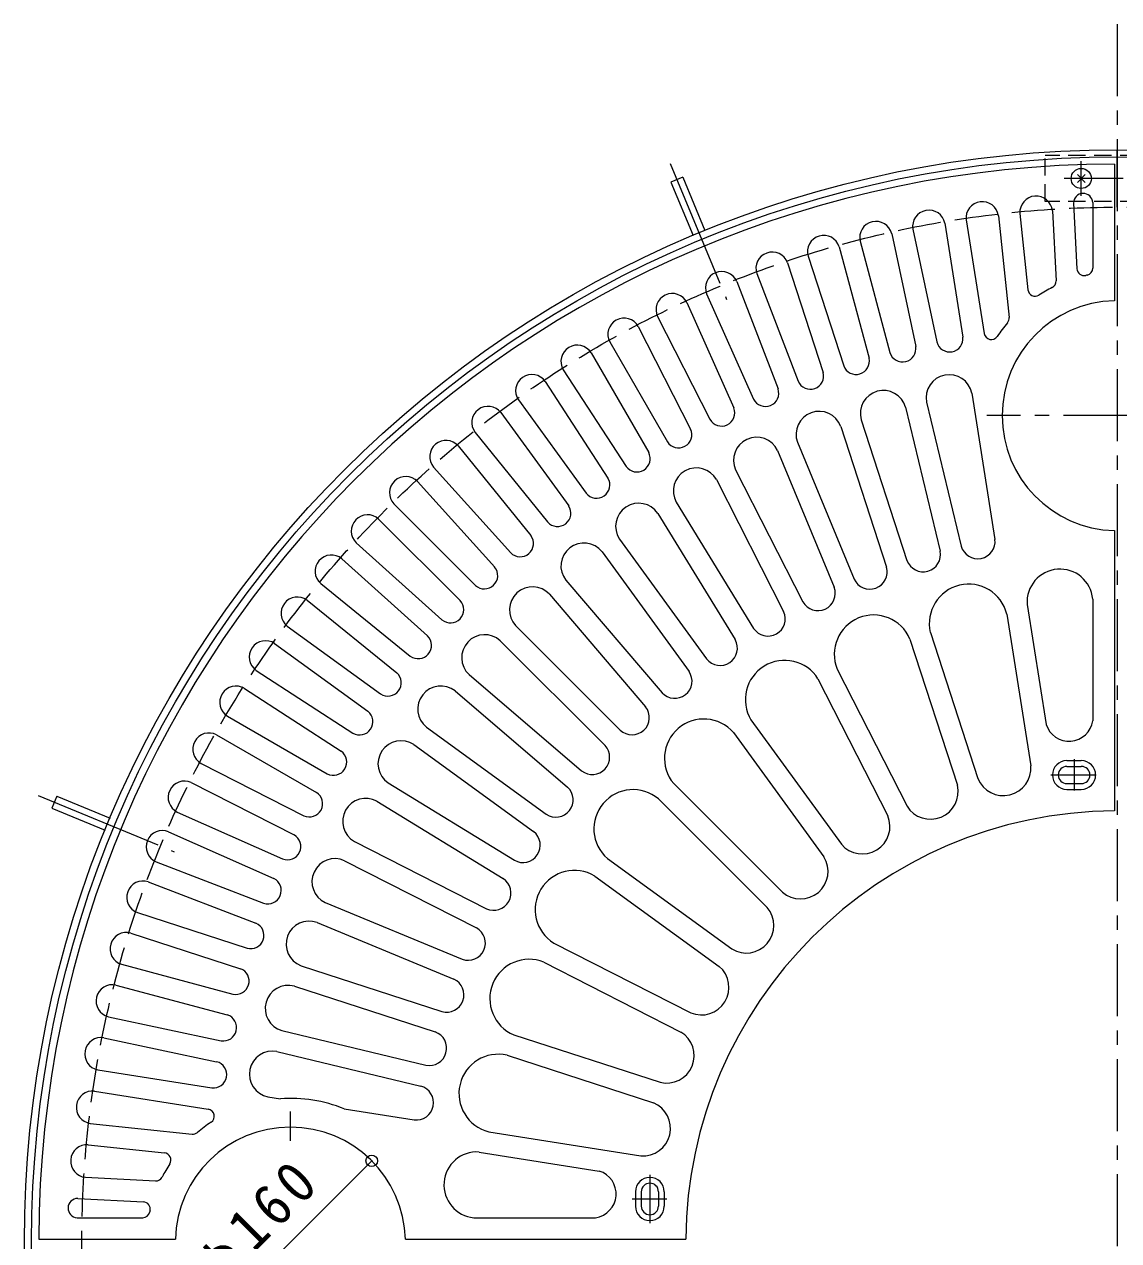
# Model space of a CAD drawing. Units: millimetres at full size, sheet at 1:10; details may follow other scales. Extents: x -1826 to 1813, y -1366 to 1283.
# Drawn here: x -1639 to -878, y 437 to 1283 of the extents above; entities that cross this region are included whole.
import ezdxf

# ---------------------------------------------------------------- set-up
doc = ezdxf.new("R2010")
doc.units = ezdxf.units.MM
doc.header["$LTSCALE"] = 10
doc.header["$PDMODE"] = 32
doc.header["$PDSIZE"] = 8
for name, pattern in [('CHAIN1', [8, 5, -1, 1, -1]), ('CHAIN2', [12, 9, -1, 1, -1]), ('DASHED1', [1.8, 1.2, -0.6]), ('DASHED3', [4, 3, -1])]:
    doc.linetypes.add(name, pattern=pattern)
for name, color, linetype, lineweight in [('0-0_通り芯', 3, 'Continuous', 9), ('0-1_躯体', 2, 'Continuous', 9), ('0-4_その他', 7, 'Continuous', 9)]:
    doc.layers.add(name, color=color, linetype=linetype, lineweight=lineweight)
doc.styles.add('ＭＳ ゴシック', font='')
doc.styles.get('ＭＳ ゴシック').set_extended_font_data('MS Gothic')

msp = doc.modelspace()

# ---------------------------------------------------------------- linework, layer by layer
at = {"layer": '0-0_通り芯'}
for p, q in [((-880.67, 1185.57), (-880.67, 1090.55)), ((-946.35, 1151.26), (-940.77, 1098.15)), ((-923.79, 1153.04), (-921.24, 1104.45)), ((-909.05, 1158.44), (-906.65, 1112.77)), ((-895.67, 1158.79), (-895.67, 1113.25)), ((-998.53, 1144.39), (-985.99, 1065.21)), ((-983.72, 1146.74), (-971.2, 1067.7)), ((-961.27, 1149.69), (-953.84, 1078.95)), ((-1035.47, 1137.14), (-1018.8, 1058.73)), ((-1020.79, 1140.26), (-1004.12, 1061.85)), ((-1071.97, 1127.98), (-1051.22, 1050.54)), ((-1057.48, 1131.86), (-1036.73, 1054.43)), ((-1093.67, 1121.55), (-1068.9, 1045.3)), ((-1129.28, 1109.36), (-1100.55, 1034.51)), ((-1107.94, 1116.91), (-1083.17, 1040.67)), ((-1143.28, 1103.98), (-1114.55, 1029.14)), ((-1164.2, 1095.32), (-1131.59, 1022.08)), ((-1177.9, 1089.22), (-1145.3, 1015.98)), ((-1198.34, 1079.47), (-1161.94, 1008.04)), ((-1211.7, 1072.66), (-1175.31, 1001.23)), ((-1231.6, 1061.86), (-1191.51, 992.43)), ((-1244.59, 1054.36), (-1204.5, 984.93)), ((-1263.89, 1042.53), (-1220.23, 975.29)), ((-1276.47, 1034.36), (-1232.81, 967.12)), ((-979.82, 1026.22), (-963.7, 924.49)), ((-1295.13, 1021.54), (-1248.01, 956.68)), ((-1025.85, 1016.46), (-1001.8, 916.32)), ((-1011.26, 1019.96), (-987.22, 919.81)), ((-1307.26, 1012.72), (-1260.14, 947.86)), ((-1056.7, 1007.76), (-1024.87, 909.8)), ((-1325.22, 998.94), (-1274.77, 936.64)), ((-1070.97, 1003.12), (-1039.14, 905.17)), ((-1101.05, 992.03), (-1061.63, 896.87)), ((-1336.88, 989.5), (-1286.43, 927.19)), ((-1114.9, 986.28), (-1075.49, 891.14)), ((-1354.1, 974.8), (-1300.45, 915.22)), ((-1365.24, 964.76), (-1311.6, 905.18)), ((-1157.38, 966.05), (-1110.63, 874.29)), ((-1144.02, 972.87), (-1097.26, 881.09)), ((-1381.67, 949.17), (-1324.98, 892.49)), ((-1185.36, 950.39), (-1131.54, 862.57)), ((-1198.14, 942.55), (-1144.33, 854.74)), ((-1392.27, 938.57), (-1335.58, 881.88)), ((-1224.8, 924.74), (-1164.26, 841.41)), ((-880.67, 930.6), (-880.67, 735.57)), ((-1407.86, 922.15), (-1348.28, 868.5)), ((-1236.94, 915.92), (-1176.4, 832.6)), ((-1417.89, 911), (-1358.32, 857.36)), ((-1432.6, 893.78), (-1370.29, 843.33)), ((-1262.12, 896.08), (-1195.22, 817.76)), ((-1442.04, 882.13), (-1379.73, 831.68)), ((-1273.52, 886.33), (-1206.63, 808.02)), ((-895.67, 882.88), (-895.67, 798.28)), ((-955.48, 872.56), (-938.75, 766.95)), ((-941.36, 879.28), (-928.12, 795.73)), ((-1455.82, 864.17), (-1390.96, 817.04)), ((-1297.06, 864.57), (-1224.23, 791.74)), ((-1022.9, 855.17), (-989.85, 753.47)), ((-1008.63, 859.81), (-975.59, 758.11)), ((-1464.63, 852.03), (-1399.78, 804.91)), ((-1307.67, 853.96), (-1234.84, 781.14)), ((-1477.46, 833.37), (-1410.22, 789.71)), ((-1329.43, 830.42), (-1251.11, 763.53)), ((-1073.4, 834.26), (-1024.85, 738.97)), ((-1086.76, 827.44), (-1038.21, 732.16)), ((-1485.63, 820.79), (-1418.39, 777.13)), ((-1339.17, 819.02), (-1260.86, 752.13)), ((-1497.46, 801.49), (-1428.03, 761.41)), ((-1133.37, 798.89), (-1070.51, 712.37)), ((-1504.96, 788.5), (-1435.53, 748.42)), ((-1359.02, 793.84), (-1275.7, 733.3)), ((-1145.5, 790.07), (-1082.64, 703.55)), ((-1367.84, 781.7), (-1284.52, 721.17)), ((-913.67, 770.57), (-903.67, 770.57)), ((-1515.76, 768.6), (-1444.33, 732.21)), ((-913.67, 766.57), (-903.67, 766.57)), ((-1522.57, 755.24), (-1451.14, 718.84)), ((-1385.65, 755.05), (-1297.83, 701.23)), ((-1187.06, 754.57), (-1111.45, 678.95)), ((-913.67, 754.57), (-903.67, 754.57)), ((-913.67, 750.57), (-903.67, 750.57)), ((-1393.49, 742.26), (-1305.67, 688.45)), ((-1197.67, 743.96), (-1122.05, 668.35)), ((-1532.31, 734.81), (-1459.08, 702.2)), ((-1538.41, 721.1), (-1465.18, 688.49)), ((-1409.15, 714.29), (-1317.38, 667.53)), ((-1233.17, 702.4), (-1146.65, 639.55)), ((-1547.08, 700.19), (-1472.24, 671.46)), ((-1415.96, 700.92), (-1324.2, 654.16)), ((-1552.45, 686.18), (-1477.61, 657.45)), ((-1241.98, 690.26), (-1155.47, 627.41)), ((-1429.39, 671.81), (-1334.23, 632.39)), ((-1560.01, 664.84), (-1483.77, 640.07)), ((-1435.12, 657.95), (-1339.97, 618.53)), ((-1564.65, 650.58), (-1488.4, 625.8)), ((-1270.54, 643.66), (-1175.26, 595.11)), ((-1571.08, 628.87), (-1493.64, 608.12)), ((-1446.22, 627.87), (-1348.27, 596.04)), ((-1277.35, 630.29), (-1182.07, 581.75)), ((-1574.96, 614.38), (-1497.52, 593.63)), ((-1450.85, 613.6), (-1352.91, 581.78)), ((-1580.24, 592.37), (-1501.83, 575.7)), ((-1583.36, 577.7), (-1504.95, 561.03)), ((-1459.56, 582.75), (-1359.41, 558.7)), ((-1298.27, 579.8), (-1196.57, 546.75)), ((-1463.06, 568.16), (-1362.92, 544.12)), ((-1302.9, 565.53), (-1201.2, 532.49)), ((-1587.49, 555.43), (-1508.31, 542.89)), ((-1589.83, 540.62), (-1510.8, 528.1)), ((-1469.32, 536.72), (-1460.59, 535.34)), ((-1416.27, 528.32), (-1367.59, 520.61)), ((-1592.79, 518.17), (-1522.05, 510.74)), ((-1315.67, 512.38), (-1210.05, 495.65)), ((-1594.36, 503.26), (-1541.25, 497.67)), ((-1322.38, 498.26), (-1238.83, 485.03)), ((-1596.13, 480.69), (-1547.55, 478.14)), ((-1601.54, 465.95), (-1555.87, 463.56)), ((-1213.67, 470.58), (-1213.67, 460.58)), ((-1209.67, 470.58), (-1209.67, 460.58)), ((-1197.67, 470.58), (-1197.67, 460.58)), ((-1193.67, 470.58), (-1193.67, 460.58)), ((-1601.89, 452.58), (-1556.34, 452.58)), ((-1325.98, 452.58), (-1241.38, 452.58)), ((-1628.67, 437.58), (-1533.65, 437.58)), ((-1373.7, 437.58), (-1178.67, 437.58))]:
    msp.add_line(p, q, dxfattribs=at)
at = {"layer": '0-0_通り芯', "linetype": 'CHAIN1'}
for p, q in [((-785.97, 1010.58), (-969.34, 1010.58)), ((-908.67, 771.69), (-908.67, 749.84)), ((-924.85, 760.57), (-893.29, 760.57)), ((-1453.67, 506.11), (-1453.67, 526.55)), ((-1203.67, 482.36), (-1203.67, 448.74)), ((-1215.92, 465.58), (-1191.9, 465.58))]:
    msp.add_line(p, q, dxfattribs=at)
at = {"layer": '0-0_通り芯'}
for centre, radius, start, end in [((-878.67, 435.58), 750, 90.15279, 179.84721), ((-972.48, 1148.11), 11.32, 8.04126, 186.96146), ((-935.06, 1152.04), 11.32, 5.0412, 183.9614), ((-902.36, 1158.5), 6.69, 2.50121, 180.52779), ((-1009.64, 1142.22), 11.32, 11.0386, 189.9588), ((-1046.45, 1134.4), 11.32, 14.0386, 192.9588), ((-1082.79, 1124.66), 11.32, 17.0386, 195.9588), ((-1118.58, 1113.03), 11.32, 20.0386, 198.9588), ((-1153.7, 1099.55), 11.32, 23.0386, 201.9588), ((-901.66, 1113.03), 5, 182.99985, 282.64581), ((-900.67, 1113.25), 5, 282.09511, 0), ((-926.23, 1104.19), 5, 296.93196, 2.99992), ((-878.67, 1010.58), 100, 102.09438, 102.64563), ((-1188.07, 1084.25), 11.32, 26.0386, 204.9588), ((-935.8, 1098.68), 5, 186.00012, 302.95978), ((-878.67, 1010.58), 100, 116.93184, 122.96008), ((-878.67, 1010.58), 80, 91.43251, 268.56749), ((-1221.6, 1067.16), 11.32, 29.0386, 207.9588), ((-878.67, 1010.58), 100, 139.74629, 146.52884), ((-958.81, 1078.42), 5, 319.74626, 6.00012), ((-966.26, 1068.49), 5, 188.99982, 326.52901), ((-1254.18, 1048.35), 11.32, 32.0386, 210.9588), ((-1027.9, 1057.15), 9.24, 197.18272, 9.81287), ((-995.17, 1064.11), 9.24, 194.18272, 6.81287), ((-1060.23, 1048.49), 9.24, 200.18272, 12.81287), ((-1285.74, 1027.86), 11.32, 35.0386, 213.9588), ((-1092.06, 1038.15), 9.24, 203.18272, 15.81287), ((-995.53, 1023.04), 16.03, 11.43134, 191.05307), ((-1123.3, 1026.16), 9.24, 206.18272, 18.81287), ((-1041.26, 1012.06), 16.03, 15.93134, 195.55307), ((-1316.18, 1005.74), 11.32, 38.0386, 216.9588), ((-1153.87, 1012.55), 9.24, 209.18272, 21.81287), ((-1085.99, 997.53), 16.03, 20.43134, 200.05307), ((-1183.69, 997.35), 9.24, 212.18272, 24.81287), ((-1345.42, 982.06), 11.32, 41.0386, 219.9588), ((-1129.44, 979.53), 16.03, 24.93134, 204.55307), ((-1212.68, 980.62), 9.24, 215.18272, 27.81287), ((-1171.34, 958.18), 16.03, 29.43134, 209.05307), ((-1373.38, 956.89), 11.32, 44.0386, 222.9588), ((-1240.74, 962.39), 9.24, 218.18272, 30.81287), ((-1267.82, 942.72), 9.24, 221.18272, 33.81287), ((-1211.44, 933.6), 16.03, 33.93134, 213.55307), ((-1399.99, 930.28), 11.32, 47.0386, 225.9588), ((-1293.83, 921.66), 9.24, 224.18272, 36.81287), ((-975.64, 923.05), 12.02, 195.61531, 6.91191), ((-1249.49, 905.96), 16.03, 38.43134, 218.05307), ((-1013.59, 913.94), 12.02, 200.11531, 11.41191), ((-1425.16, 902.32), 11.32, 50.0386, 228.9588), ((-1318.7, 899.27), 9.24, 227.18272, 39.81287), ((-1050.7, 901.88), 12.02, 204.61531, 15.91191), ((-918.5, 880.89), 22.91, 4.98753, 184.00975), ((-1285.26, 875.41), 16.03, 42.93134, 222.55307), ((-1086.76, 886.94), 12.02, 209.11531, 20.41191), ((-982.02, 866.02), 27.33, 13.86299, 193.12669), ((-1448.84, 873.08), 11.32, 53.0386, 231.9588), ((-1342.36, 875.6), 9.24, 230.18272, 42.81287), ((-1121.53, 869.22), 12.02, 213.61531, 24.91191), ((-1048.08, 844.55), 27.33, 22.86299, 202.12669), ((-1364.76, 850.73), 9.24, 233.18272, 45.81287), ((-1318.51, 842.16), 16.03, 47.43134, 227.05307), ((-1154.8, 848.83), 12.02, 218.11531, 29.41191), ((-1470.96, 842.64), 11.32, 56.0386, 234.9588), ((-1109.97, 813.01), 27.33, 31.86299, 211.12669), ((-1385.82, 824.72), 9.24, 236.18272, 48.81287), ((-1186.38, 825.9), 12.02, 222.61531, 33.91191), ((-1491.45, 811.09), 11.32, 59.0386, 237.9588), ((-1349.06, 806.4), 16.03, 51.93134, 231.55307), ((-1405.49, 797.65), 9.24, 239.18272, 51.81287), ((-1216.05, 800.55), 12.02, 227.11531, 38.41191), ((-1166.17, 772.19), 27.33, 40.86299, 220.12669), ((-912.19, 800.74), 16.7, 197.45601, 351.54337), ((-1510.26, 778.5), 11.32, 62.0386, 240.9588), ((-1376.7, 768.35), 16.03, 56.43134, 236.05307), ((-1243.65, 772.96), 12.02, 231.61531, 42.91191), ((-1423.72, 769.58), 9.24, 242.18272, 54.81287), ((-913.67, 760.57), 10, 90, 270), ((-903.67, 760.57), 10, 270, 90), ((-957.85, 765.37), 19.16, 202.27588, 4.71568), ((-913.67, 760.57), 6, 90, 270), ((-903.67, 760.57), 6, 270, 90), ((-1527.34, 744.98), 11.32, 65.0386, 243.9588), ((-1008.47, 748.92), 19.16, 211.27588, 13.71568), ((-1440.45, 740.6), 9.24, 245.18272, 57.81287), ((-1268.99, 743.28), 12.02, 236.11531, 47.41191), ((-1215.28, 723.07), 27.33, 49.86299, 229.12669), ((-1401.27, 728.25), 16.03, 60.93134, 240.55307), ((-878.67, 435.58), 300, 90.38197, 179.61803), ((-1055.89, 724.76), 19.16, 220.27588, 22.71568), ((-1542.65, 710.6), 11.32, 68.0386, 246.9588), ((-1291.93, 711.71), 12.02, 240.61531, 51.91191), ((-1455.64, 710.78), 9.24, 248.18272, 60.81287), ((-1098.94, 693.48), 19.16, 229.27588, 31.71568), ((-1422.63, 686.34), 16.03, 65.43134, 245.05307), ((-1256.11, 666.87), 27.33, 58.86299, 238.12669), ((-1556.13, 675.48), 11.32, 71.0386, 249.9588), ((-1469.26, 680.2), 9.24, 251.18272, 63.81287), ((-1312.32, 678.43), 12.02, 245.11531, 56.41191), ((-1136.58, 655.85), 19.16, 238.27588, 40.71568), ((-1481.25, 648.96), 9.24, 254.18272, 66.81287), ((-1440.62, 642.89), 16.03, 69.93134, 249.55307), ((-1330.04, 643.66), 12.02, 249.61531, 60.91191), ((-1567.76, 639.69), 11.32, 74.0386, 252.9588), ((-1287.65, 604.98), 27.33, 67.86299, 247.12669), ((-1167.86, 612.79), 19.16, 247.27588, 49.71568), ((-1491.59, 617.13), 9.24, 257.18272, 69.81287), ((-1344.98, 607.6), 12.02, 254.11531, 65.41191), ((-1577.5, 603.35), 11.32, 77.0386, 255.9588), ((-1455.16, 598.16), 16.03, 74.43134, 254.05307), ((-1500.25, 584.8), 9.24, 260.18272, 72.81287), ((-1585.32, 566.55), 11.32, 80.0386, 258.9588), ((-1357.04, 570.49), 12.02, 258.61531, 69.91191), ((-1192.02, 565.37), 19.16, 256.27588, 58.71568), ((-1466.14, 552.43), 16.03, 78.93134, 258.55307), ((-1507.21, 552.07), 9.24, 263.18272, 75.81287), ((-1309.11, 538.92), 27.33, 76.86299, 256.12669), ((-1366.15, 532.54), 12.02, 263.11531, 74.41191), ((-1591.21, 529.38), 11.32, 83.0386, 261.9588), ((-1453.67, 435.58), 100, 68.0329, 93.96724), ((-1511.58, 523.16), 5, 303.47099, 81.00018), ((-1208.47, 514.75), 19.16, 265.27588, 67.71568), ((-1453.67, 435.58), 100, 123.47116, 130.25371), ((-1453.67, 435.58), 80, 1.43251, 178.56749), ((-1521.52, 515.71), 5, 263.99988, 310.25374), ((-1595.14, 491.96), 11.32, 86.0386, 264.9588), ((-1541.77, 492.7), 5, 327.04022, 83.99988), ((-1323.99, 475.4), 22.91, 85.99025, 265.01247), ((-1453.67, 435.58), 100, 147.03992, 153.06816), ((-1243.84, 469.1), 16.7, 278.45663, 72.54399), ((-1547.29, 483.13), 5, 267.00008, 333.06804), ((-1203.67, 470.58), 10, 0, 180), ((-1203.67, 470.58), 6, 0, 180), ((-1601.6, 459.26), 6.69, 89.47221, 267.49879), ((-1556.13, 458.56), 5, 347.35419, 87.00015), ((-1453.67, 435.58), 100, 167.35437, 167.90562), ((-1203.67, 460.58), 10, 180, 0), ((-1203.67, 460.58), 6, 180, 0), ((-1556.34, 457.58), 5, 270, 347.90489)]:
    msp.add_arc(centre, radius, start, end, dxfattribs=at)
at = {"layer": '0-1_躯体', "linetype": 'CHAIN1'}
for p, q in [((-878.67, 1282.82), (-878.67, -411.67)), ((-903.67, 1163.58), (-903.67, 1187.58)), ((-874.51, 1175.58), (-915.67, 1175.58))]:
    msp.add_line(p, q, dxfattribs=at)
at = {"layer": '0-1_躯体'}
for p, q in [((-878.67, 1155.58), (-878.67, 1195.58)), ((-1180.66, 1176.4), (-1188.98, 1172.96)), ((-1180.66, 1176.4), (-1165.36, 1139.45)), ((-900.96, 1172.86), (-906.39, 1178.29)), ((-906.39, 1172.86), (-900.96, 1178.29)), ((-1188.98, 1172.96), (-1173.67, 1136)), ((-1616.06, 745.88), (-1619.5, 737.57)), ((-1616.06, 745.88), (-1579.1, 730.57)), ((-1619.5, 737.57), (-1582.54, 722.26))]:
    msp.add_line(p, q, dxfattribs=at)
at = {"layer": '0-1_躯体', "linetype": 'CHAIN2'}
for p, q in [((-1189.46, 1185.88), (-1150.29, 1091.33)), ((-1628.97, 746.36), (-1534.42, 707.2))]:
    msp.add_line(p, q, dxfattribs=at)
at = {"layer": '0-1_躯体', "linetype": 'DASHED1'}
for p, q in [((-828.67, 1191.58), (-928.67, 1191.58)), ((-928.67, 1159.58), (-928.67, 1191.58)), ((-828.67, 1159.58), (-928.67, 1159.58))]:
    msp.add_line(p, q, dxfattribs=at)
at = {"layer": '0-1_躯体'}
for centre, radius in [((-878.67, 435.58), 760), ((-878.67, 435.58), 755), ((-903.67, 1175.58), 7)]:
    msp.add_circle(centre, radius, dxfattribs=at)
at = {"layer": '0-1_躯体', "linetype": 'DASHED3'}
msp.add_circle((-878.67, 435.58), 720, dxfattribs=at)
at = {"layer": '0-4_その他'}
msp.add_line((-1510.24, 379.01), (-1397.11, 492.15), dxfattribs=at)
msp.add_point((-1397.11, 492.15), dxfattribs=at)

# ---------------------------------------------------------------- texts
at = {"layer": '0-4_その他', "color": 2, "insert": (-1498.24, 397.67), "char_height": 29.33, "attachment_point": 7, "rotation": 45, "style": 'ＭＳ ゴシック'}
msp.add_mtext('\\T1.21;\\W0.95;φ160', dxfattribs=at)

doc.saveas('drawing.dxf')
